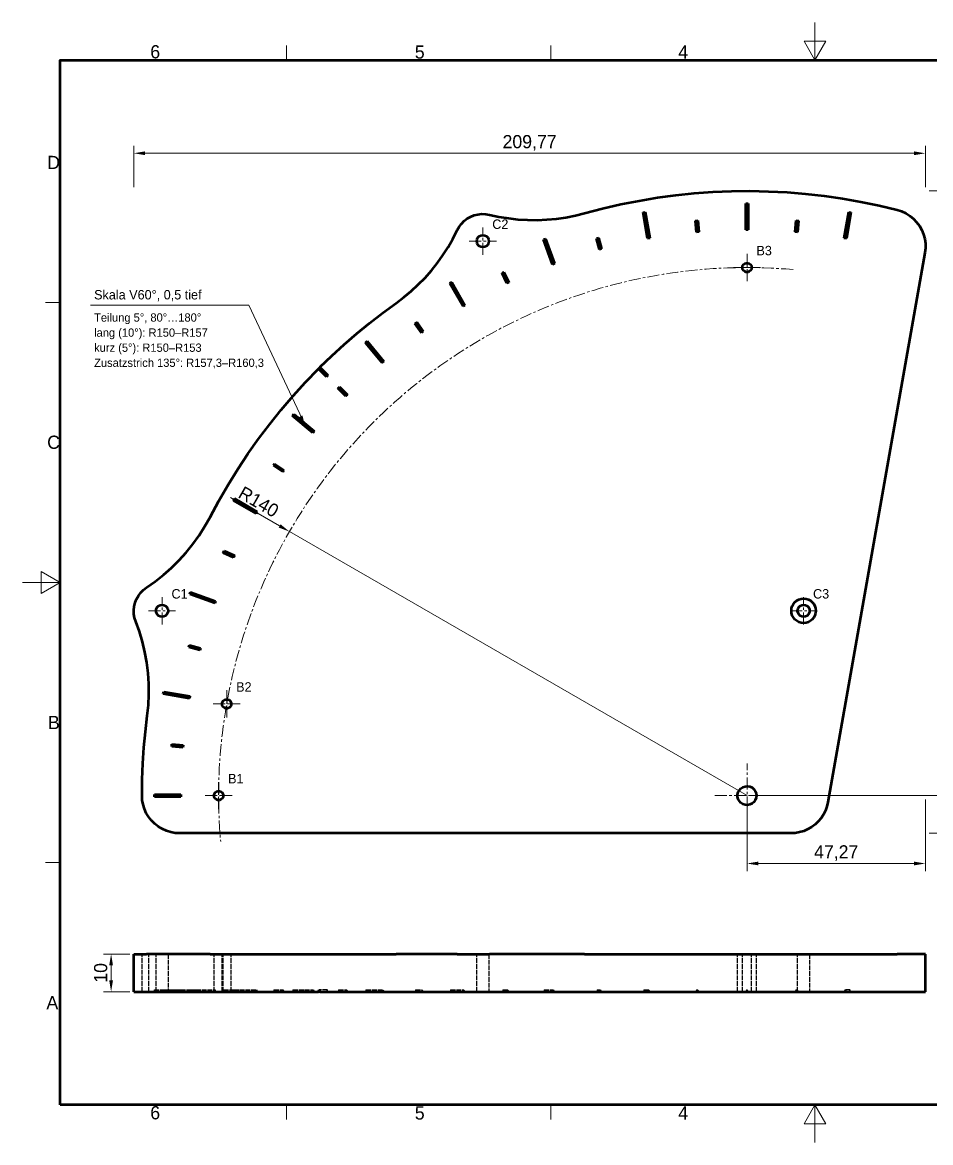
# Model space of a CAD drawing. Header units: metres. Extents: x 0 to 420, y 0 to 297.
# Drawn here: x 0 to 240.6, y 0 to 297 of the extents above; entities that cross this region are included whole.
import ezdxf
from ezdxf.enums import TextEntityAlignment as Align

# ---------------------------------------------------------------- set-up
doc = ezdxf.new("R2010")
doc.units = ezdxf.units.M
doc.linetypes.add('CENTER', pattern=[5.08, 3.175, -0.635, 0.635, -0.635])
doc.linetypes.add('DASHED', pattern=[1.524, 1.27, -0.254])
for name, color, linetype, lineweight in [('DUENN', 7, 'CONTINUOUS', 18), ('MASS', 7, 'CONTINUOUS', 18), ('MITTE', 7, 'CENTER', 18), ('RAHMEN', 7, 'CONTINUOUS', 50), ('SICHT', 7, 'CONTINUOUS', 50), ('TEXT', 7, 'CONTINUOUS', 25), ('VERDECKT', 7, 'DASHED', 25)]:
    doc.layers.add(name, color=color, linetype=linetype, lineweight=lineweight)
doc.dimstyles.new('ISO_HZ', dxfattribs={"dimtxt": 3.5, "dimasz": 3, "dimexe": 2, "dimexo": 1, "dimgap": 1, "dimtad": 1, "dimtxsty": 'Standard', "dimcen": 2.5, "dimclrd": 7, "dimclre": 7, "dimclrt": 7, "dimazin": 3, "dimtfac": 1, "dimtmove": 0, "dimatfit": 3, "dimlwd": 18, "dimlwe": 18})

msp = doc.modelspace()

# ---------------------------------------------------------------- linework, layer by layer
at = {"layer": 'DUENN'}
for points in [[(210, 297), (210, 287), (207.113, 292), (212.887, 292), (210, 287)], [(70, 287), (70, 290.9)], [(140, 287), (140, 290.9)], [(10, 222.75), (6.1, 222.75)], [(0, 148.5), (10, 148.5), (5, 151.387), (5, 145.613), (10, 148.5)], [(10, 74.25), (6.1, 74.25)], [(70, 10), (70, 6.1)], [(140, 10), (140, 6.1)], [(210, 0), (210, 10), (207.113, 5), (212.887, 5), (210, 10)]]:
    msp.add_lwpolyline(points, dxfattribs=at)
at = {"layer": 'MASS'}
msp.add_lwpolyline([(74.795, 190.347), (60, 222), (18, 222)], dxfattribs=at)
msp.add_solid([(74.795, 190.347), (74.208, 192.776), (73.308, 192.356)], dxfattribs=at)
at = {"layer": 'MITTE'}
for p, q in [((122, 235.4), (122, 242.6)), ((118.4, 239), (125.6, 239)), ((192, 228.4), (192, 235.6)), ((188.4, 232), (195.6, 232)), ((37, 137.4), (37, 144.6)), ((207, 137.4), (207, 144.6)), ((33.4, 141), (40.6, 141)), ((203.4, 141), (210.6, 141)), ((54.13, 112.71), (54.13, 119.91)), ((50.53, 116.31), (57.73, 116.31)), ((192, 83.5), (192, 100.5)), ((52, 88.4), (52, 95.6)), ((48.4, 92), (55.6, 92)), ((183.5, 92), (200.5, 92))]:
    msp.add_line(p, q, dxfattribs=at)
msp.add_arc((192, 92), 140, 85, 185, dxfattribs=at)
at = {"layer": 'RAHMEN'}
msp.add_lwpolyline([(10, 10), (10, 287), (410, 287), (410, 10), (10, 10)], dxfattribs=at)
at = {"layer": 'SICHT'}
for points in [[(148.982, 246.428), (153.747, 247.676), (158.547, 248.778), (163.38, 249.732), (168.239, 250.537), (173.12, 251.192), (178.02, 251.697), (182.933, 252.051), (187.854, 252.254), (192.779, 252.305), (197.703, 252.206), (202.622, 251.955), (207.531, 251.553), (212.426, 251.001), (217.301, 250.298), (222.152, 249.446), (226.975, 248.446), (231.764, 247.297)], [(164.458, 246.561), (165.027, 246.661)], [(165.674, 239.667), (164.458, 246.561)], [(164.743, 246.611), (165.958, 239.717)], [(165.027, 246.661), (166.242, 239.768)], [(191.717, 241.995), (191.717, 248.995)], [(191.717, 248.995), (192.294, 248.995)], [(192.006, 248.995), (192.006, 241.995)], [(192.294, 248.995), (192.294, 241.995)], [(217.768, 239.766), (218.984, 246.659)], [(219.268, 246.609), (218.053, 239.716)], [(219.553, 246.559), (218.337, 239.665)], [(218.984, 246.659), (219.553, 246.559)], [(231.764, 247.297), (232.949, 246.914), (234.076, 246.387), (235.129, 245.723), (236.092, 244.934), (236.949, 244.032), (237.688, 243.03), (238.296, 241.944), (238.765, 240.791), (239.086, 239.588), (239.256, 238.355), (239.271, 237.11), (239.132, 235.873)], [(115.222, 241.927), (115.722, 242.821), (116.34, 243.638), (117.063, 244.363), (117.878, 244.983), (118.771, 245.486), (119.723, 245.863), (120.718, 246.107), (121.736, 246.212), (122.76, 246.178), (123.769, 246.005)], [(123.769, 246.005), (126.261, 245.467), (128.776, 245.057), (131.31, 244.775), (133.854, 244.623), (136.403, 244.601), (138.949, 244.709), (141.487, 244.946), (144.01, 245.312), (146.51, 245.807), (148.982, 246.428)], [(178.383, 244.389), (178.958, 244.439)], [(178.644, 241.4), (178.383, 244.389)], [(178.67, 244.414), (178.932, 241.425)], [(178.958, 244.439), (179.219, 241.451)], [(204.791, 241.45), (205.052, 244.438)], [(205.052, 244.438), (205.628, 244.388)], [(205.34, 244.413), (205.079, 241.425)], [(205.628, 244.388), (205.366, 241.399)], [(99.03, 222.596), (101.068, 224.127), (103.026, 225.759), (104.898, 227.489), (106.679, 229.312), (108.365, 231.224), (109.951, 233.219), (111.434, 235.293), (112.809, 237.439), (114.072, 239.652), (115.222, 241.927)], [(120.4, 239), (120.478, 239.494), (120.706, 239.94), (121.06, 240.294), (121.506, 240.522), (122, 240.6), (122.494, 240.522), (122.94, 240.294), (123.294, 239.94), (123.522, 239.494), (123.6, 239), (123.522, 238.506), (123.294, 238.06), (122.94, 237.706), (122.494, 237.478), (122, 237.4), (121.506, 237.478), (121.06, 237.706), (120.706, 238.06), (120.478, 238.506), (120.4, 239)], [(179.219, 241.451), (178.644, 241.4)], [(192.294, 241.995), (191.717, 241.995)], [(205.366, 241.399), (204.791, 241.45)], [(138.037, 239.43), (138.579, 239.628)], [(140.431, 232.852), (138.037, 239.43)], [(138.308, 239.529), (140.702, 232.951)], [(138.579, 239.628), (140.973, 233.05)], [(152.127, 239.709), (152.684, 239.858)], [(152.903, 236.811), (152.127, 239.709)], [(152.406, 239.784), (153.182, 236.886)], [(152.684, 239.858), (153.461, 236.961)], [(166.242, 239.768), (165.674, 239.667)], [(218.337, 239.665), (217.768, 239.766)], [(153.461, 236.961), (152.903, 236.811)], [(239.132, 235.873), (213.457, 90.264)], [(140.973, 233.05), (140.431, 232.852)], [(193.23, 231.995), (193.156, 231.575), (192.942, 231.205), (192.615, 230.93), (192.214, 230.784), (191.787, 230.784), (191.386, 230.93), (191.058, 231.205), (190.845, 231.575), (190.771, 231.995), (190.845, 232.416), (191.058, 232.785), (191.386, 233.06), (191.787, 233.206), (192.214, 233.206), (192.615, 233.06), (192.942, 232.785), (193.156, 232.416), (193.23, 231.995)], [(127.082, 230.541), (127.605, 230.785)], [(128.35, 227.822), (127.082, 230.541)], [(127.344, 230.663), (128.612, 227.944)], [(127.605, 230.785), (128.873, 228.066)], [(113.255, 227.82), (113.755, 228.108)], [(116.755, 221.757), (113.255, 227.82)], [(113.505, 227.964), (117.005, 221.902)], [(113.755, 228.108), (117.255, 222.046)], [(128.873, 228.066), (128.35, 227.822)], [(78.85, 205.561), (82.014, 208.627), (85.261, 211.606), (88.589, 214.494), (91.995, 217.29), (95.476, 219.991), (99.03, 222.596)], [(117.255, 222.046), (116.755, 221.757)], [(104.01, 217.163), (104.483, 217.494)], [(105.731, 214.706), (104.01, 217.163)], [(104.247, 217.329), (105.967, 214.871)], [(104.483, 217.494), (106.204, 215.037)], [(106.204, 215.037), (105.731, 214.706)], [(90.865, 212.082), (91.308, 212.453)], [(95.365, 206.72), (90.865, 212.082)], [(91.086, 212.268), (95.586, 206.905)], [(91.308, 212.453), (95.807, 207.091)], [(49.721, 165.863), (52.038, 170.164), (54.485, 174.393), (57.059, 178.545), (59.759, 182.617), (62.582, 186.604), (65.525, 190.504), (68.585, 194.312), (71.76, 198.025), (75.047, 201.639), (78.442, 205.152)], [(78.442, 205.152), (78.457, 205.167), (78.471, 205.181), (78.486, 205.196), (78.5, 205.211), (78.515, 205.225), (78.53, 205.24), (78.544, 205.254), (78.559, 205.269), (78.573, 205.284), (78.588, 205.298), (78.602, 205.313), (78.617, 205.327), (78.632, 205.342), (78.646, 205.357)], [(80.563, 203.031), (78.442, 205.152)], [(78.646, 205.357), (78.661, 205.371), (78.675, 205.386), (78.69, 205.4), (78.704, 205.415), (78.719, 205.429), (78.734, 205.444), (78.748, 205.459), (78.763, 205.473), (78.777, 205.488), (78.792, 205.502), (78.807, 205.517), (78.821, 205.531), (78.836, 205.546), (78.85, 205.561)], [(80.767, 203.235), (78.646, 205.357)], [(78.85, 205.561), (80.972, 203.439)], [(95.807, 207.091), (95.365, 206.72)], [(80.972, 203.439), (80.563, 203.031)], [(83.612, 199.982), (84.02, 200.391)], [(85.733, 197.861), (83.612, 199.982)], [(83.816, 200.186), (85.937, 198.065)], [(84.02, 200.391), (86.141, 198.269)], [(86.141, 198.269), (85.733, 197.861)], [(71.549, 192.696), (71.92, 193.138)], [(71.92, 193.138), (77.282, 188.639)], [(76.911, 188.196), (71.549, 192.696)], [(71.734, 192.917), (77.097, 188.417)], [(77.282, 188.639), (76.911, 188.196)], [(66.507, 179.52), (66.838, 179.993)], [(68.964, 177.799), (66.507, 179.52)], [(66.672, 179.757), (69.13, 178.036)], [(66.838, 179.993), (69.295, 178.272)], [(69.295, 178.272), (68.964, 177.799)], [(55.892, 170.25), (56.181, 170.75)], [(61.955, 166.75), (55.892, 170.25)], [(56.037, 170.5), (62.099, 167)], [(56.181, 170.75), (62.243, 167.25)], [(62.243, 167.25), (61.955, 166.75)], [(32.871, 147.161), (35.186, 148.784), (37.406, 150.534), (39.523, 152.408), (41.531, 154.398), (43.423, 156.498), (45.194, 158.702), (46.837, 161.002), (48.348, 163.392), (49.721, 165.863)], [(53.215, 156.399), (53.459, 156.922)], [(55.934, 155.131), (53.215, 156.399)], [(53.337, 156.66), (56.056, 155.393)], [(53.459, 156.922), (56.178, 155.654)], [(56.178, 155.654), (55.934, 155.131)], [(30.025, 138.142), (29.715, 139.116), (29.54, 140.124), (29.504, 141.146), (29.607, 142.163), (29.848, 143.157), (30.221, 144.109), (30.72, 145.001), (31.336, 145.817), (32.058, 146.541), (32.871, 147.161)], [(44.371, 145.426), (44.569, 145.969)], [(44.47, 145.697), (51.048, 143.303)], [(44.569, 145.969), (51.147, 143.574)], [(35.4, 141), (35.478, 141.494), (35.706, 141.94), (36.06, 142.294), (36.506, 142.522), (37, 142.6), (37.494, 142.522), (37.94, 142.294), (38.294, 141.94), (38.522, 141.494), (38.6, 141), (38.522, 140.506), (38.294, 140.06), (37.94, 139.706), (37.494, 139.478), (37, 139.4), (36.506, 139.478), (36.06, 139.706), (35.706, 140.06), (35.478, 140.506), (35.4, 141)], [(50.949, 143.032), (44.371, 145.426)], [(51.147, 143.574), (50.949, 143.032)], [(205.4, 141), (205.478, 141.494), (205.706, 141.94), (206.06, 142.294), (206.506, 142.522), (207, 142.6), (207.494, 142.522), (207.94, 142.294), (208.294, 141.94), (208.522, 141.494), (208.6, 141), (208.522, 140.506), (208.294, 140.06), (207.94, 139.706), (207.494, 139.478), (207, 139.4), (206.506, 139.478), (206.06, 139.706), (205.706, 140.06), (205.478, 140.506), (205.4, 141)], [(33.091, 113.157), (33.385, 115.968), (33.519, 118.792), (33.494, 121.619), (33.309, 124.44), (32.964, 127.246), (32.462, 130.028), (31.803, 132.777), (30.99, 135.485), (30.025, 138.142)], [(44.139, 131.32), (44.289, 131.878)], [(47.037, 130.544), (44.139, 131.32)], [(44.214, 131.599), (47.112, 130.823)], [(44.289, 131.878), (47.187, 131.102)], [(47.187, 131.102), (47.037, 130.544)], [(37.336, 118.979), (37.436, 119.547)], [(44.23, 117.763), (37.336, 118.979)], [(37.386, 119.263), (44.28, 118.048)], [(37.436, 119.547), (44.33, 118.332)], [(44.33, 118.332), (44.23, 117.763)], [(55.357, 116.306), (55.283, 115.885), (55.069, 115.516), (54.742, 115.241), (54.341, 115.095), (53.914, 115.095), (53.512, 115.241), (53.185, 115.516), (52.972, 115.885), (52.898, 116.306), (52.972, 116.726), (53.185, 117.096), (53.512, 117.371), (53.914, 117.517), (54.341, 117.517), (54.742, 117.371), (55.069, 117.096), (55.283, 116.726), (55.357, 116.306)], [(31.688, 92), (31.744, 96.243), (31.913, 100.484), (32.194, 104.718), (32.586, 108.943), (33.091, 113.157)], [(39.557, 105.047), (39.607, 105.622)], [(42.546, 104.786), (39.557, 105.047)], [(39.582, 105.335), (42.571, 105.073)], [(39.607, 105.622), (42.596, 105.361)], [(42.596, 105.361), (42.546, 104.786)], [(35, 92.289), (42, 92.289)], [(35, 91.712), (35, 92.289)], [(42, 92.289), (42, 91.712)], [(53.23, 91.995), (53.156, 91.575), (52.942, 91.205), (52.615, 90.93), (52.214, 90.784), (51.787, 90.784), (51.386, 90.93), (51.058, 91.205), (50.845, 91.575), (50.771, 91.995), (50.845, 92.416), (51.058, 92.785), (51.386, 93.06), (51.787, 93.206), (52.214, 93.206), (52.615, 93.06), (52.942, 92.785), (53.156, 92.416), (53.23, 91.995)], [(194.5, 92), (194.421, 91.378), (194.191, 90.796), (193.822, 90.289), (193.34, 89.889), (192.773, 89.622), (192.157, 89.505), (191.532, 89.544), (190.936, 89.738), (190.406, 90.074), (189.977, 90.531), (189.676, 91.08), (189.52, 91.687), (189.52, 92.313), (189.676, 92.92), (189.977, 93.469), (190.406, 93.926), (190.936, 94.262), (191.532, 94.456), (192.157, 94.495), (192.773, 94.378), (193.34, 94.111), (193.822, 93.711), (194.191, 93.204), (194.421, 92.622), (194.5, 92)], [(41.688, 82), (40.483, 82.073), (39.295, 82.291), (38.142, 82.65), (37.041, 83.145), (36.007, 83.77), (35.057, 84.515), (34.203, 85.369), (33.458, 86.32), (32.833, 87.353), (32.338, 88.454), (31.979, 89.607), (31.761, 90.795), (31.688, 92)], [(35, 92), (42, 92)], [(42, 91.712), (35, 91.712)], [(213.457, 90.264), (213.189, 89.132), (212.791, 88.039), (212.269, 87), (211.63, 86.028), (210.883, 85.138), (210.037, 84.34), (209.104, 83.645), (208.097, 83.064), (207.029, 82.603), (205.915, 82.27), (204.77, 82.068), (203.609, 82)], [(203.609, 82), (41.688, 82)], [(29.5, 50), (29.519, 50), (29.575, 50), (29.667, 50), (29.797, 50), (29.962, 50), (30.162, 50), (30.396, 50), (30.663, 50), (30.962, 50), (31.291, 50), (31.648, 50), (32.032, 50), (32.44, 50), (32.871, 50)], [(29.5, 40), (29.5, 50)], [(49.721, 50), (48.854, 50), (47.93, 50), (46.949, 50), (45.914, 50), (44.825, 50), (43.684, 50), (42.492, 50), (41.251, 50), (39.963, 50), (38.629, 50), (37.251, 50), (35.83, 50), (34.37, 50), (32.871, 50)], [(49.721, 50), (52.299, 50), (55.036, 50), (57.93, 50), (60.978, 50), (64.175, 50), (67.518, 50), (71.003, 50), (74.627, 50), (78.385, 50), (82.273, 50), (86.286, 50), (90.419, 50), (94.669, 50), (99.03, 50)], [(115.222, 50), (114.413, 50), (113.545, 50), (112.619, 50), (111.637, 50), (110.599, 50), (109.508, 50), (108.365, 50), (107.17, 50), (105.927, 50), (104.636, 50), (103.299, 50), (101.918, 50), (100.494, 50), (99.03, 50)], [(115.222, 50), (115.567, 50), (115.973, 50), (116.437, 50), (116.954, 50), (117.519, 50), (118.126, 50), (118.771, 50), (119.446, 50), (120.145, 50), (120.862, 50), (121.59, 50), (122.322, 50), (123.051, 50), (123.769, 50)], [(148.982, 50), (147.22, 50), (145.442, 50), (143.651, 50), (141.849, 50), (140.039, 50), (138.222, 50), (136.403, 50), (134.582, 50), (132.763, 50), (130.947, 50), (129.137, 50), (127.336, 50), (125.546, 50), (123.769, 50)], [(148.982, 50), (154.773, 50), (160.615, 50), (166.501, 50), (172.422, 50), (178.37, 50), (184.338, 50), (190.316, 50), (196.297, 50), (202.271, 50), (208.232, 50), (214.169, 50), (220.076, 50), (225.944, 50), (231.764, 50)], [(239.284, 50), (239.24, 50), (239.107, 50), (238.886, 50), (238.581, 50), (238.193, 50), (237.726, 50), (237.183, 50), (236.571, 50), (235.894, 50), (235.158, 50), (234.37, 50), (233.537, 50), (232.665, 50), (231.764, 50)], [(239.284, 40), (239.284, 50)], [(29.5, 40), (29.519, 40), (29.575, 40), (29.667, 40), (29.797, 40), (29.962, 40), (30.162, 40), (30.396, 40), (30.663, 40), (30.962, 40), (31.291, 40), (31.648, 40), (32.032, 40), (32.44, 40), (32.871, 40)], [(32.871, 40), (34.37, 40), (35.83, 40), (37.251, 40), (38.629, 40), (39.963, 40), (41.251, 40), (42.492, 40), (43.684, 40), (44.825, 40), (45.914, 40), (46.949, 40), (47.93, 40), (48.854, 40), (49.721, 40)], [(49.721, 40), (51.362, 40), (53.071, 40), (54.845, 40), (56.684, 40), (58.587, 40), (60.553, 40), (62.582, 40), (64.672, 40), (66.822, 40), (69.032, 40), (71.3, 40), (73.625, 40), (76.006, 40), (78.442, 40)], [(78.442, 40), (78.457, 40.036), (78.471, 40.071), (78.486, 40.107), (78.5, 40.143), (78.515, 40.179), (78.53, 40.214), (78.544, 40.25), (78.559, 40.286), (78.573, 40.321), (78.588, 40.357), (78.602, 40.393), (78.617, 40.429), (78.632, 40.464), (78.646, 40.5)], [(78.85, 40), (78.442, 40)], [(78.646, 40.5), (78.661, 40.464), (78.675, 40.429), (78.69, 40.393), (78.704, 40.357), (78.719, 40.321), (78.734, 40.286), (78.748, 40.25), (78.763, 40.214), (78.777, 40.179), (78.792, 40.143), (78.807, 40.107), (78.821, 40.071), (78.836, 40.036), (78.85, 40)], [(78.85, 40), (80.196, 40), (81.557, 40), (82.934, 40), (84.325, 40), (85.732, 40), (87.153, 40), (88.589, 40), (90.039, 40), (91.504, 40), (92.982, 40), (94.474, 40), (95.979, 40), (97.498, 40), (99.03, 40)], [(99.03, 40), (100.494, 40), (101.918, 40), (103.299, 40), (104.636, 40), (105.927, 40), (107.17, 40), (108.365, 40), (109.508, 40), (110.599, 40), (111.637, 40), (112.619, 40), (113.545, 40), (114.413, 40), (115.222, 40)], [(115.222, 40), (115.567, 40), (115.973, 40), (116.437, 40), (116.954, 40), (117.519, 40), (118.126, 40), (118.771, 40), (119.446, 40), (120.145, 40), (120.862, 40), (121.59, 40), (122.322, 40), (123.051, 40), (123.769, 40)], [(123.769, 40), (125.546, 40), (127.336, 40), (129.137, 40), (130.947, 40), (132.763, 40), (134.582, 40), (136.403, 40), (138.222, 40), (140.039, 40), (141.849, 40), (143.651, 40), (145.442, 40), (147.22, 40), (148.982, 40)], [(148.982, 40), (154.773, 40), (160.615, 40), (166.501, 40), (172.422, 40), (178.37, 40), (184.338, 40), (190.316, 40), (196.297, 40), (202.271, 40), (208.232, 40), (214.169, 40), (220.076, 40), (225.944, 40), (231.764, 40)], [(231.764, 40), (232.665, 40), (233.537, 40), (234.37, 40), (235.158, 40), (235.894, 40), (236.571, 40), (237.183, 40), (237.726, 40), (238.193, 40), (238.581, 40), (238.886, 40), (239.107, 40), (239.24, 40), (239.284, 40)]]:
    msp.add_lwpolyline(points, dxfattribs=at)
msp.add_circle((207, 141), 3.25, dxfattribs=at)
at = {"layer": 'VERDECKT'}
for points in [[(148.982, 246.428), (153.747, 247.676), (158.547, 248.778), (163.38, 249.732), (168.239, 250.537), (173.12, 251.192), (178.02, 251.697), (182.933, 252.051), (187.854, 252.254), (192.779, 252.305), (197.703, 252.206), (202.622, 251.955), (207.531, 251.553), (212.426, 251.001), (217.301, 250.298), (222.152, 249.446), (226.975, 248.446), (231.764, 247.297)], [(164.743, 246.611), (164.458, 246.561)], [(165.027, 246.661), (164.743, 246.611)], [(192.006, 248.995), (191.717, 248.995)], [(192.294, 248.995), (192.006, 248.995)], [(219.268, 246.609), (218.984, 246.659)], [(219.553, 246.559), (219.268, 246.609)], [(239.132, 235.873), (239.271, 237.11), (239.256, 238.355), (239.086, 239.588), (238.765, 240.791), (238.296, 241.944), (237.688, 243.03), (236.949, 244.032), (236.092, 244.934), (235.129, 245.723), (234.076, 246.387), (232.949, 246.914), (231.764, 247.297)], [(115.222, 241.927), (115.722, 242.821), (116.34, 243.638), (117.063, 244.363), (117.878, 244.983), (118.771, 245.486), (119.723, 245.863), (120.718, 246.107), (121.736, 246.212), (122.76, 246.178), (123.769, 246.005)], [(148.982, 246.428), (146.51, 245.807), (144.01, 245.312), (141.487, 244.946), (138.949, 244.709), (136.403, 244.601), (133.854, 244.623), (131.31, 244.775), (128.776, 245.057), (126.261, 245.467), (123.769, 246.005)], [(178.67, 244.414), (178.383, 244.389)], [(178.958, 244.439), (178.67, 244.414)], [(205.34, 244.413), (205.052, 244.438)], [(205.628, 244.388), (205.34, 244.413)], [(115.222, 241.927), (114.072, 239.652), (112.809, 237.439), (111.434, 235.293), (109.951, 233.219), (108.365, 231.224), (106.679, 229.312), (104.898, 227.489), (103.026, 225.759), (101.068, 224.127), (99.03, 222.596)], [(120.4, 239), (120.478, 238.506), (120.706, 238.06), (121.06, 237.706), (121.506, 237.478), (122, 237.4), (122.494, 237.478), (122.94, 237.706), (123.294, 238.06), (123.522, 238.506), (123.6, 239), (123.522, 239.494), (123.294, 239.94), (122.94, 240.294), (122.494, 240.522), (122, 240.6), (121.506, 240.522), (121.06, 240.294), (120.706, 239.94), (120.478, 239.494), (120.4, 239)], [(178.644, 241.4), (178.932, 241.425)], [(178.932, 241.425), (179.219, 241.451)], [(191.717, 241.995), (192.006, 241.995)], [(192.006, 241.995), (192.294, 241.995)], [(204.791, 241.45), (205.079, 241.425)], [(205.079, 241.425), (205.366, 241.399)], [(138.308, 239.529), (138.037, 239.43)], [(138.579, 239.628), (138.308, 239.529)], [(152.406, 239.784), (152.127, 239.709)], [(152.684, 239.858), (152.406, 239.784)], [(165.674, 239.667), (165.958, 239.717)], [(165.958, 239.717), (166.242, 239.768)], [(217.768, 239.766), (218.053, 239.716)], [(218.053, 239.716), (218.337, 239.665)], [(152.903, 236.811), (153.182, 236.886)], [(153.182, 236.886), (153.461, 236.961)], [(239.132, 235.873), (213.457, 90.264)], [(140.431, 232.852), (140.702, 232.951)], [(140.702, 232.951), (140.973, 233.05)], [(193.23, 231.995), (193.156, 232.416), (192.942, 232.785), (192.615, 233.06), (192.214, 233.206), (191.787, 233.206), (191.386, 233.06), (191.058, 232.785), (190.845, 232.416), (190.771, 231.995), (190.845, 231.575), (191.058, 231.205), (191.386, 230.93), (191.787, 230.784), (192.214, 230.784), (192.615, 230.93), (192.942, 231.205), (193.156, 231.575), (193.23, 231.995)], [(127.344, 230.663), (127.082, 230.541)], [(127.605, 230.785), (127.344, 230.663)], [(113.505, 227.964), (113.255, 227.82)], [(113.755, 228.108), (113.505, 227.964)], [(128.35, 227.822), (128.612, 227.944)], [(128.612, 227.944), (128.873, 228.066)], [(49.721, 165.863), (52.122, 170.315), (54.662, 174.689), (57.339, 178.98), (60.15, 183.185), (63.093, 187.299), (66.164, 191.318), (69.359, 195.239), (72.678, 199.056), (76.114, 202.767), (79.667, 206.368), (83.331, 209.855), (87.103, 213.224), (90.979, 216.473), (94.957, 219.598), (99.03, 222.596)], [(116.755, 221.757), (117.005, 221.902)], [(117.005, 221.902), (117.255, 222.046)], [(104.247, 217.329), (104.01, 217.163)], [(104.483, 217.494), (104.247, 217.329)], [(105.731, 214.706), (105.967, 214.871)], [(105.967, 214.871), (106.204, 215.037)], [(91.086, 212.268), (90.865, 212.082)], [(91.308, 212.453), (91.086, 212.268)], [(95.365, 206.72), (95.586, 206.905)], [(95.586, 206.905), (95.807, 207.091)], [(80.767, 203.235), (80.563, 203.031)], [(80.972, 203.439), (80.767, 203.235)], [(83.816, 200.186), (83.612, 199.982)], [(84.02, 200.391), (83.816, 200.186)], [(85.733, 197.861), (85.937, 198.065)], [(85.937, 198.065), (86.141, 198.269)], [(71.92, 193.138), (71.734, 192.917)], [(71.734, 192.917), (71.549, 192.696)], [(76.911, 188.196), (77.097, 188.417)], [(77.097, 188.417), (77.282, 188.639)], [(66.672, 179.757), (66.507, 179.52)], [(66.838, 179.993), (66.672, 179.757)], [(69.13, 178.036), (69.295, 178.272)], [(68.964, 177.799), (69.13, 178.036)], [(56.037, 170.5), (55.892, 170.25)], [(56.181, 170.75), (56.037, 170.5)], [(61.955, 166.75), (62.099, 167)], [(62.099, 167), (62.243, 167.25)], [(49.721, 165.863), (48.348, 163.392), (46.837, 161.002), (45.194, 158.702), (43.423, 156.498), (41.531, 154.398), (39.523, 152.408), (37.406, 150.534), (35.186, 148.784), (32.871, 147.161)], [(53.337, 156.66), (53.215, 156.399)], [(53.459, 156.922), (53.337, 156.66)], [(55.934, 155.131), (56.056, 155.393)], [(56.056, 155.393), (56.178, 155.654)], [(30.025, 138.142), (29.715, 139.116), (29.54, 140.124), (29.504, 141.146), (29.607, 142.163), (29.848, 143.157), (30.221, 144.109), (30.72, 145.001), (31.336, 145.817), (32.058, 146.541), (32.871, 147.161)], [(44.47, 145.697), (44.371, 145.426)], [(44.569, 145.969), (44.47, 145.697)], [(35.4, 141), (35.478, 140.506), (35.706, 140.06), (36.06, 139.706), (36.506, 139.478), (37, 139.4), (37.494, 139.478), (37.94, 139.706), (38.294, 140.06), (38.522, 140.506), (38.6, 141), (38.522, 141.494), (38.294, 141.94), (37.94, 142.294), (37.494, 142.522), (37, 142.6), (36.506, 142.522), (36.06, 142.294), (35.706, 141.94), (35.478, 141.494), (35.4, 141)], [(50.949, 143.032), (51.048, 143.303)], [(51.048, 143.303), (51.147, 143.574)], [(205.4, 141), (205.478, 140.506), (205.706, 140.06), (206.06, 139.706), (206.506, 139.478), (207, 139.4), (207.494, 139.478), (207.94, 139.706), (208.294, 140.06), (208.522, 140.506), (208.6, 141), (208.522, 141.494), (208.294, 141.94), (207.94, 142.294), (207.494, 142.522), (207, 142.6), (206.506, 142.522), (206.06, 142.294), (205.706, 141.94), (205.478, 141.494), (205.4, 141)], [(30.025, 138.142), (30.99, 135.485), (31.803, 132.777), (32.462, 130.028), (32.964, 127.246), (33.309, 124.44), (33.494, 121.619), (33.519, 118.792), (33.385, 115.968), (33.091, 113.157)], [(44.214, 131.599), (44.139, 131.32)], [(44.289, 131.878), (44.214, 131.599)], [(47.037, 130.544), (47.112, 130.823)], [(47.112, 130.823), (47.187, 131.102)], [(37.386, 119.263), (37.336, 118.979)], [(37.436, 119.547), (37.386, 119.263)], [(44.23, 117.763), (44.28, 118.048)], [(44.28, 118.048), (44.33, 118.332)], [(55.357, 116.306), (55.283, 116.726), (55.069, 117.096), (54.742, 117.371), (54.341, 117.517), (53.914, 117.517), (53.512, 117.371), (53.185, 117.096), (52.972, 116.726), (52.898, 116.306), (52.972, 115.885), (53.185, 115.516), (53.512, 115.241), (53.914, 115.095), (54.341, 115.095), (54.742, 115.241), (55.069, 115.516), (55.283, 115.885), (55.357, 116.306)], [(31.688, 92), (31.744, 96.243), (31.913, 100.484), (32.194, 104.718), (32.586, 108.943), (33.091, 113.157)], [(39.582, 105.335), (39.557, 105.047)], [(39.607, 105.622), (39.582, 105.335)], [(42.546, 104.786), (42.571, 105.073)], [(42.571, 105.073), (42.596, 105.361)], [(35, 92.289), (35, 92)], [(42, 92), (42, 92.289)], [(53.23, 91.995), (53.156, 92.416), (52.942, 92.785), (52.615, 93.06), (52.214, 93.206), (51.787, 93.206), (51.386, 93.06), (51.058, 92.785), (50.845, 92.416), (50.771, 91.995), (50.845, 91.575), (51.058, 91.205), (51.386, 90.93), (51.787, 90.784), (52.214, 90.784), (52.615, 90.93), (52.942, 91.205), (53.156, 91.575), (53.23, 91.995)], [(194.5, 92), (194.421, 92.622), (194.191, 93.204), (193.822, 93.711), (193.34, 94.111), (192.773, 94.378), (192.157, 94.495), (191.532, 94.456), (190.936, 94.262), (190.406, 93.926), (189.977, 93.469), (189.676, 92.92), (189.52, 92.313), (189.52, 91.687), (189.676, 91.08), (189.977, 90.531), (190.406, 90.074), (190.936, 89.738), (191.532, 89.544), (192.157, 89.505), (192.773, 89.622), (193.34, 89.889), (193.822, 90.289), (194.191, 90.796), (194.421, 91.378), (194.5, 92)], [(31.688, 92), (31.761, 90.795), (31.979, 89.607), (32.338, 88.454), (32.833, 87.353), (33.458, 86.32), (34.203, 85.369), (35.057, 84.515), (36.007, 83.77), (37.041, 83.145), (38.142, 82.65), (39.295, 82.291), (40.483, 82.073), (41.688, 82)], [(35, 92), (35, 91.712)], [(42, 91.712), (42, 92)], [(203.609, 82), (204.77, 82.068), (205.915, 82.27), (207.029, 82.603), (208.097, 83.064), (209.104, 83.645), (210.037, 84.34), (210.883, 85.138), (211.63, 86.028), (212.269, 87), (212.791, 88.039), (213.189, 89.132), (213.457, 90.264)], [(203.609, 82), (41.688, 82)], [(30.025, 50), (29.954, 50), (29.887, 50), (29.826, 50), (29.77, 50), (29.719, 50), (29.673, 50), (29.633, 50), (29.597, 50), (29.568, 50), (29.543, 50), (29.524, 50), (29.511, 50), (29.503, 50), (29.5, 50)], [(30.025, 50), (30.503, 50), (30.947, 50), (31.356, 50), (31.731, 50), (32.071, 50), (32.375, 50), (32.645, 50), (32.879, 50), (33.077, 50), (33.239, 50), (33.366, 50), (33.456, 50), (33.51, 50), (33.528, 50)], [(31.688, 50), (31.751, 50), (31.939, 50), (32.249, 50), (32.678, 50), (33.221, 50), (33.87, 50), (34.617, 50), (35.453, 50), (36.368, 50), (37.349, 50), (38.385, 50), (39.463, 50), (40.568, 50), (41.688, 50)], [(31.688, 50), (31.695, 50), (31.717, 50), (31.753, 50), (31.803, 50), (31.867, 50), (31.946, 50), (32.039, 50), (32.147, 50), (32.269, 50), (32.404, 50), (32.555, 50), (32.719, 50), (32.898, 50), (33.091, 50)], [(31.688, 40), (31.688, 50)], [(33.528, 50), (33.526, 50), (33.52, 50), (33.508, 50), (33.493, 50), (33.473, 50), (33.448, 50), (33.419, 50), (33.385, 50), (33.347, 50), (33.305, 50), (33.258, 50), (33.207, 50), (33.151, 50), (33.091, 50)], [(33.528, 40), (33.528, 50)], [(35.4, 40), (35.4, 50)], [(35.4, 50), (35.44, 50), (35.558, 50), (35.749, 50), (36.002, 50), (36.306, 50), (36.644, 50), (37, 50), (37.356, 50), (37.694, 50), (37.998, 50), (38.251, 50), (38.442, 50), (38.56, 50), (38.6, 50)], [(38.6, 50), (38.56, 50), (38.442, 50), (38.251, 50), (37.998, 50), (37.694, 50), (37.356, 50), (37, 50), (36.644, 50), (36.306, 50), (36.002, 50), (35.749, 50), (35.558, 50), (35.44, 50), (35.4, 50)], [(38.6, 50), (38.6, 40)], [(203.609, 50), (41.688, 50)], [(53.23, 50), (53.199, 50), (53.108, 50), (52.962, 50), (52.767, 50), (52.534, 50), (52.274, 50), (52, 50), (51.727, 50), (51.467, 50), (51.234, 50), (51.039, 50), (50.893, 50), (50.802, 50), (50.771, 50)], [(50.771, 50), (50.802, 50), (50.893, 50), (51.039, 50), (51.234, 50), (51.467, 50), (51.727, 50), (52, 50), (52.274, 50), (52.534, 50), (52.767, 50), (52.962, 50), (53.108, 50), (53.199, 50), (53.23, 50)], [(50.771, 40), (50.771, 50)], [(55.357, 50), (55.326, 50), (55.235, 50), (55.088, 50), (54.894, 50), (54.661, 50), (54.401, 50), (54.127, 50), (53.854, 50), (53.594, 50), (53.361, 50), (53.166, 50), (53.019, 50), (52.929, 50), (52.898, 50)], [(52.898, 50), (52.929, 50), (53.019, 50), (53.166, 50), (53.361, 50), (53.594, 50), (53.854, 50), (54.127, 50), (54.401, 50), (54.661, 50), (54.894, 50), (55.088, 50), (55.235, 50), (55.326, 50), (55.357, 50)], [(52.898, 40), (52.898, 50)], [(53.23, 40), (53.23, 50)], [(55.357, 40), (55.357, 50)], [(120.4, 40), (120.4, 50)], [(120.4, 50), (120.44, 50), (120.558, 50), (120.749, 50), (121.002, 50), (121.306, 50), (121.644, 50), (122, 50), (122.356, 50), (122.694, 50), (122.998, 50), (123.251, 50), (123.442, 50), (123.56, 50), (123.6, 50)], [(123.6, 50), (123.56, 50), (123.442, 50), (123.251, 50), (122.998, 50), (122.694, 50), (122.356, 50), (122, 50), (121.644, 50), (121.306, 50), (121.002, 50), (120.749, 50), (120.558, 50), (120.44, 50), (120.4, 50)], [(123.6, 50), (123.6, 40)], [(194.5, 50), (194.437, 50), (194.252, 50), (193.955, 50), (193.559, 50), (193.085, 50), (192.556, 50), (192, 50), (191.444, 50), (190.915, 50), (190.441, 50), (190.045, 50), (189.748, 50), (189.563, 50), (189.5, 50)], [(189.5, 50), (189.563, 50), (189.748, 50), (190.045, 50), (190.441, 50), (190.915, 50), (191.444, 50), (192, 50), (192.556, 50), (193.085, 50), (193.559, 50), (193.955, 50), (194.252, 50), (194.437, 50), (194.5, 50)], [(189.5, 40), (189.5, 50)], [(193.23, 50), (193.199, 50), (193.108, 50), (192.962, 50), (192.767, 50), (192.534, 50), (192.274, 50), (192, 50), (191.727, 50), (191.467, 50), (191.234, 50), (191.039, 50), (190.893, 50), (190.802, 50), (190.771, 50)], [(190.771, 50), (190.802, 50), (190.893, 50), (191.039, 50), (191.234, 50), (191.467, 50), (191.727, 50), (192, 50), (192.274, 50), (192.534, 50), (192.767, 50), (192.962, 50), (193.108, 50), (193.199, 50), (193.23, 50)], [(190.771, 40), (190.771, 50)], [(193.23, 40), (193.23, 50)], [(194.5, 40), (194.5, 50)], [(203.609, 50), (204.605, 50), (205.59, 50), (206.557, 50), (207.493, 50), (208.392, 50), (209.242, 50), (210.037, 50), (210.768, 50), (211.427, 50), (212.009, 50), (212.508, 50), (212.918, 50), (213.235, 50), (213.457, 50)], [(205.4, 40), (205.4, 50)], [(205.4, 50), (205.44, 50), (205.558, 50), (205.749, 50), (206.002, 50), (206.306, 50), (206.644, 50), (207, 50), (207.356, 50), (207.694, 50), (207.998, 50), (208.251, 50), (208.442, 50), (208.56, 50), (208.6, 50)], [(208.6, 50), (208.56, 50), (208.442, 50), (208.251, 50), (207.998, 50), (207.694, 50), (207.356, 50), (207, 50), (206.644, 50), (206.306, 50), (206.002, 50), (205.749, 50), (205.558, 50), (205.44, 50), (205.4, 50)], [(208.6, 50), (208.6, 40)], [(239.132, 50), (213.457, 50)], [(239.132, 50), (239.153, 50), (239.172, 50), (239.19, 50), (239.206, 50), (239.221, 50), (239.234, 50), (239.246, 50), (239.256, 50), (239.265, 50), (239.272, 50), (239.277, 50), (239.281, 50), (239.283, 50), (239.284, 50)], [(30.025, 40), (29.954, 40), (29.887, 40), (29.826, 40), (29.77, 40), (29.719, 40), (29.673, 40), (29.633, 40), (29.597, 40), (29.568, 40), (29.543, 40), (29.524, 40), (29.511, 40), (29.503, 40), (29.5, 40)], [(33.528, 40), (33.51, 40), (33.456, 40), (33.366, 40), (33.239, 40), (33.077, 40), (32.879, 40), (32.645, 40), (32.375, 40), (32.071, 40), (31.731, 40), (31.356, 40), (30.947, 40), (30.503, 40), (30.025, 40)], [(41.688, 40), (40.568, 40), (39.463, 40), (38.385, 40), (37.349, 40), (36.368, 40), (35.453, 40), (34.617, 40), (33.87, 40), (33.221, 40), (32.678, 40), (32.249, 40), (31.939, 40), (31.751, 40), (31.688, 40)], [(31.688, 40), (31.695, 40), (31.717, 40), (31.753, 40), (31.803, 40), (31.867, 40), (31.946, 40), (32.039, 40), (32.147, 40), (32.269, 40), (32.404, 40), (32.555, 40), (32.719, 40), (32.898, 40), (33.091, 40)], [(33.091, 40), (33.151, 40), (33.207, 40), (33.258, 40), (33.305, 40), (33.347, 40), (33.385, 40), (33.419, 40), (33.448, 40), (33.473, 40), (33.493, 40), (33.508, 40), (33.52, 40), (33.526, 40), (33.528, 40)], [(35, 40), (35, 40.5)], [(35, 40.5), (42, 40.5)], [(35, 40.5), (35, 40)], [(35, 40), (42, 40)], [(42, 40), (35, 40)], [(35.4, 40), (35.44, 40), (35.558, 40), (35.749, 40), (36.002, 40), (36.306, 40), (36.644, 40), (37, 40), (37.356, 40), (37.694, 40), (37.998, 40), (38.251, 40), (38.442, 40), (38.56, 40), (38.6, 40)], [(38.6, 40), (38.56, 40), (38.442, 40), (38.251, 40), (37.998, 40), (37.694, 40), (37.356, 40), (37, 40), (36.644, 40), (36.306, 40), (36.002, 40), (35.749, 40), (35.558, 40), (35.44, 40), (35.4, 40)], [(37.386, 40.5), (37.336, 40)], [(44.23, 40), (37.336, 40)], [(37.336, 40), (37.436, 40)], [(37.436, 40), (37.386, 40.5)], [(37.386, 40.5), (44.28, 40.5)], [(37.436, 40), (44.33, 40)], [(39.582, 40.5), (39.557, 40)], [(42.546, 40), (39.557, 40)], [(39.557, 40), (39.607, 40)], [(39.607, 40), (39.582, 40.5)], [(39.582, 40.5), (42.571, 40.5)], [(39.607, 40), (42.596, 40)], [(203.609, 40), (41.688, 40)], [(42, 40.5), (42, 40)], [(42, 40), (42, 40.5)], [(42.546, 40), (42.571, 40.5)], [(42.596, 40), (42.546, 40)], [(42.571, 40.5), (42.596, 40)], [(44.214, 40.5), (44.139, 40)], [(47.037, 40), (44.139, 40)], [(44.139, 40), (44.289, 40)], [(44.289, 40), (44.214, 40.5)], [(44.214, 40.5), (47.112, 40.5)], [(44.23, 40), (44.28, 40.5)], [(44.33, 40), (44.23, 40)], [(44.28, 40.5), (44.33, 40)], [(44.289, 40), (47.187, 40)], [(44.47, 40.5), (44.371, 40)], [(50.949, 40), (44.371, 40)], [(44.371, 40), (44.569, 40)], [(44.569, 40), (44.47, 40.5)], [(44.47, 40.5), (51.048, 40.5)], [(44.569, 40), (51.147, 40)], [(47.037, 40), (47.112, 40.5)], [(47.187, 40), (47.037, 40)], [(47.112, 40.5), (47.187, 40)], [(53.23, 40), (53.199, 40), (53.108, 40), (52.962, 40), (52.767, 40), (52.534, 40), (52.274, 40), (52, 40), (51.727, 40), (51.467, 40), (51.234, 40), (51.039, 40), (50.893, 40), (50.802, 40), (50.771, 40)], [(50.771, 40), (50.802, 40), (50.893, 40), (51.039, 40), (51.234, 40), (51.467, 40), (51.727, 40), (52, 40), (52.274, 40), (52.534, 40), (52.767, 40), (52.962, 40), (53.108, 40), (53.199, 40), (53.23, 40)], [(50.949, 40), (51.048, 40.5)], [(51.147, 40), (50.949, 40)], [(51.048, 40.5), (51.147, 40)], [(55.357, 40), (55.326, 40), (55.235, 40), (55.088, 40), (54.894, 40), (54.661, 40), (54.401, 40), (54.127, 40), (53.854, 40), (53.594, 40), (53.361, 40), (53.166, 40), (53.019, 40), (52.929, 40), (52.898, 40)], [(52.898, 40), (52.929, 40), (53.019, 40), (53.166, 40), (53.361, 40), (53.594, 40), (53.854, 40), (54.127, 40), (54.401, 40), (54.661, 40), (54.894, 40), (55.088, 40), (55.235, 40), (55.326, 40), (55.357, 40)], [(53.337, 40.5), (53.215, 40)], [(55.934, 40), (53.215, 40)], [(53.215, 40), (53.459, 40)], [(53.459, 40), (53.337, 40.5)], [(53.337, 40.5), (56.056, 40.5)], [(53.459, 40), (56.178, 40)], [(56.037, 40.5), (55.892, 40)], [(61.955, 40), (55.892, 40)], [(55.892, 40), (56.181, 40)], [(55.934, 40), (56.056, 40.5)], [(56.178, 40), (55.934, 40)], [(56.181, 40), (56.037, 40.5)], [(56.037, 40.5), (62.099, 40.5)], [(56.056, 40.5), (56.178, 40)], [(56.181, 40), (62.243, 40)], [(61.955, 40), (62.099, 40.5)], [(62.243, 40), (61.955, 40)], [(62.099, 40.5), (62.243, 40)], [(66.672, 40.5), (66.507, 40)], [(68.964, 40), (66.507, 40)], [(66.507, 40), (66.838, 40)], [(66.838, 40), (66.672, 40.5)], [(66.672, 40.5), (69.13, 40.5)], [(66.838, 40), (69.295, 40)], [(68.964, 40), (69.13, 40.5)], [(69.295, 40), (68.964, 40)], [(69.13, 40.5), (69.295, 40)], [(71.734, 40.5), (71.549, 40)], [(76.911, 40), (71.549, 40)], [(71.549, 40), (71.92, 40)], [(71.92, 40), (71.734, 40.5)], [(71.734, 40.5), (77.097, 40.5)], [(71.92, 40), (77.282, 40)], [(76.911, 40), (77.097, 40.5)], [(77.282, 40), (76.911, 40)], [(77.097, 40.5), (77.282, 40)], [(80.767, 40.5), (78.646, 40.5)], [(78.85, 40), (80.972, 40)], [(80.563, 40), (78.85, 40)], [(80.767, 40.5), (80.563, 40)], [(80.972, 40), (80.563, 40)], [(80.972, 40), (80.767, 40.5)], [(83.816, 40.5), (83.612, 40)], [(85.733, 40), (83.612, 40)], [(83.612, 40), (84.02, 40)], [(84.02, 40), (83.816, 40.5)], [(83.816, 40.5), (85.937, 40.5)], [(84.02, 40), (86.141, 40)], [(85.733, 40), (85.937, 40.5)], [(86.141, 40), (85.733, 40)], [(85.937, 40.5), (86.141, 40)], [(91.086, 40.5), (90.865, 40)], [(95.365, 40), (90.865, 40)], [(90.865, 40), (91.308, 40)], [(91.308, 40), (91.086, 40.5)], [(91.086, 40.5), (95.586, 40.5)], [(91.308, 40), (95.807, 40)], [(95.365, 40), (95.586, 40.5)], [(95.807, 40), (95.365, 40)], [(95.586, 40.5), (95.807, 40)], [(104.247, 40.5), (104.01, 40)], [(105.731, 40), (104.01, 40)], [(104.01, 40), (104.483, 40)], [(104.483, 40), (104.247, 40.5)], [(104.247, 40.5), (105.967, 40.5)], [(104.483, 40), (106.204, 40)], [(105.731, 40), (105.967, 40.5)], [(106.204, 40), (105.731, 40)], [(105.967, 40.5), (106.204, 40)], [(113.505, 40.5), (113.255, 40)], [(116.755, 40), (113.255, 40)], [(113.255, 40), (113.755, 40)], [(113.755, 40), (113.505, 40.5)], [(113.505, 40.5), (117.005, 40.5)], [(113.755, 40), (117.255, 40)], [(116.755, 40), (117.005, 40.5)], [(117.255, 40), (116.755, 40)], [(117.005, 40.5), (117.255, 40)], [(120.4, 40), (120.44, 40), (120.558, 40), (120.749, 40), (121.002, 40), (121.306, 40), (121.644, 40), (122, 40), (122.356, 40), (122.694, 40), (122.998, 40), (123.251, 40), (123.442, 40), (123.56, 40), (123.6, 40)], [(123.6, 40), (123.56, 40), (123.442, 40), (123.251, 40), (122.998, 40), (122.694, 40), (122.356, 40), (122, 40), (121.644, 40), (121.306, 40), (121.002, 40), (120.749, 40), (120.558, 40), (120.44, 40), (120.4, 40)], [(127.344, 40.5), (127.082, 40)], [(128.35, 40), (127.082, 40)], [(127.082, 40), (127.605, 40)], [(127.605, 40), (127.344, 40.5)], [(127.344, 40.5), (128.612, 40.5)], [(127.605, 40), (128.873, 40)], [(128.35, 40), (128.612, 40.5)], [(128.873, 40), (128.35, 40)], [(128.612, 40.5), (128.873, 40)], [(138.308, 40.5), (138.037, 40)], [(140.431, 40), (138.037, 40)], [(138.037, 40), (138.579, 40)], [(138.579, 40), (138.308, 40.5)], [(138.308, 40.5), (140.702, 40.5)], [(138.579, 40), (140.973, 40)], [(140.431, 40), (140.702, 40.5)], [(140.973, 40), (140.431, 40)], [(140.702, 40.5), (140.973, 40)], [(152.406, 40.5), (152.127, 40)], [(152.903, 40), (152.127, 40)], [(152.127, 40), (152.684, 40)], [(152.684, 40), (152.406, 40.5)], [(152.406, 40.5), (153.182, 40.5)], [(152.684, 40), (153.461, 40)], [(152.903, 40), (153.182, 40.5)], [(153.461, 40), (152.903, 40)], [(153.182, 40.5), (153.461, 40)], [(164.743, 40.5), (164.458, 40)], [(165.674, 40), (164.458, 40)], [(164.458, 40), (165.027, 40)], [(165.027, 40), (164.743, 40.5)], [(164.743, 40.5), (165.958, 40.5)], [(165.027, 40), (166.242, 40)], [(165.674, 40), (165.958, 40.5)], [(166.242, 40), (165.674, 40)], [(165.958, 40.5), (166.242, 40)], [(178.67, 40.5), (178.383, 40)], [(178.644, 40), (178.383, 40)], [(178.383, 40), (178.958, 40)], [(178.644, 40), (178.932, 40.5)], [(179.219, 40), (178.644, 40)], [(178.958, 40), (178.67, 40.5)], [(178.67, 40.5), (178.932, 40.5)], [(178.932, 40.5), (179.219, 40)], [(178.958, 40), (179.219, 40)], [(194.5, 40), (194.437, 40), (194.252, 40), (193.955, 40), (193.559, 40), (193.085, 40), (192.556, 40), (192, 40), (191.444, 40), (190.915, 40), (190.441, 40), (190.045, 40), (189.748, 40), (189.563, 40), (189.5, 40)], [(189.5, 40), (189.563, 40), (189.748, 40), (190.045, 40), (190.441, 40), (190.915, 40), (191.444, 40), (192, 40), (192.556, 40), (193.085, 40), (193.559, 40), (193.955, 40), (194.252, 40), (194.437, 40), (194.5, 40)], [(193.23, 40), (193.199, 40), (193.108, 40), (192.962, 40), (192.767, 40), (192.534, 40), (192.274, 40), (192, 40), (191.727, 40), (191.467, 40), (191.234, 40), (191.039, 40), (190.893, 40), (190.802, 40), (190.771, 40)], [(190.771, 40), (190.802, 40), (190.893, 40), (191.039, 40), (191.234, 40), (191.467, 40), (191.727, 40), (192, 40), (192.274, 40), (192.534, 40), (192.767, 40), (192.962, 40), (193.108, 40), (193.199, 40), (193.23, 40)], [(192.006, 40.5), (191.717, 40)], [(191.717, 40), (192.006, 40.5)], [(192.294, 40), (191.717, 40)], [(191.717, 40), (192.294, 40)], [(192.294, 40), (192.006, 40.5)], [(192.006, 40.5), (192.294, 40)], [(213.457, 40), (213.235, 40), (212.918, 40), (212.508, 40), (212.009, 40), (211.427, 40), (210.768, 40), (210.037, 40), (209.242, 40), (208.392, 40), (207.493, 40), (206.557, 40), (205.59, 40), (204.605, 40), (203.609, 40)], [(204.791, 40), (205.079, 40.5)], [(204.791, 40), (205.052, 40)], [(205.366, 40), (204.791, 40)], [(205.34, 40.5), (205.052, 40)], [(205.052, 40), (205.628, 40)], [(205.34, 40.5), (205.079, 40.5)], [(205.079, 40.5), (205.366, 40)], [(205.628, 40), (205.34, 40.5)], [(205.628, 40), (205.366, 40)], [(205.4, 40), (205.44, 40), (205.558, 40), (205.749, 40), (206.002, 40), (206.306, 40), (206.644, 40), (207, 40), (207.356, 40), (207.694, 40), (207.998, 40), (208.251, 40), (208.442, 40), (208.56, 40), (208.6, 40)], [(208.6, 40), (208.56, 40), (208.442, 40), (208.251, 40), (207.998, 40), (207.694, 40), (207.356, 40), (207, 40), (206.644, 40), (206.306, 40), (206.002, 40), (205.749, 40), (205.558, 40), (205.44, 40), (205.4, 40)], [(239.132, 40), (213.457, 40)], [(217.768, 40), (218.053, 40.5)], [(217.768, 40), (218.984, 40)], [(218.337, 40), (217.768, 40)], [(219.268, 40.5), (218.053, 40.5)], [(218.053, 40.5), (218.337, 40)], [(219.553, 40), (218.337, 40)], [(219.268, 40.5), (218.984, 40)], [(218.984, 40), (219.553, 40)], [(219.553, 40), (219.268, 40.5)], [(239.284, 40), (239.283, 40), (239.281, 40), (239.277, 40), (239.272, 40), (239.265, 40), (239.256, 40), (239.246, 40), (239.234, 40), (239.221, 40), (239.206, 40), (239.19, 40), (239.172, 40), (239.153, 40), (239.132, 40)]]:
    msp.add_lwpolyline(points, dxfattribs=at)

# ---------------------------------------------------------------- texts
at = {"layer": 'TEXT'}
for s, height, p in [('C2', 2.5, (124.5, 241.5)), ('B3', 2.5, (194.5, 234.5)), ('Skala V60°, 0,5 tief', 2.5, (19, 222.8)), ('Teilung 5°, 80°…180°', 2.2, (19, 217)), ('lang (10°): R150–R157', 2.2, (19, 213)), ('kurz (5°): R150–R153', 2.2, (19, 209)), ('Zusatzstrich 135°: R157,3–R160,3', 2.2, (19, 205)), ('C1', 2.5, (39.5, 143.5)), ('C3', 2.5, (209.5, 143.5)), ('B2', 2.5, (56.63, 118.81)), ('B1', 2.5, (54.5, 94.5))]:
    msp.add_text(s, height=height, dxfattribs=at).set_placement(p, align=Align.BOTTOM_LEFT)
at = {"layer": 'TEXT', "char_height": 3.5, "attachment_point": 1}
for s, insert in [('6', (33.883, 290.965)), ('5', (103.975, 290.9)), ('4', (173.779, 290.9)), ('D', (6.568, 261.625)), ('C', (6.559, 187.437)), ('B', (6.782, 113.125)), ('A', (6.361, 38.875)), ('6', (33.883, 9.665)), ('5', (103.975, 9.6)), ('4', (173.779, 9.6))]:
    msp.add_mtext(s, dxfattribs=dict(at, insert=insert))

# ---------------------------------------------------------------- dimensions: what is measured, and where the dimension line sits
at = {"layer": 'MASS'}
for base, p1, p2 in [((29.504, 262.305), (29.504, 252.305), (239.271, 252.305)), ((192, 74), (192, 92), (239.271, 92))]:
    msp.add_linear_dim(base=base, p1=p1, p2=p2, dimstyle='ISO_HZ', override={"dimdec": 2, "dimlfac": 1}, dxfattribs=at).render()
for base, p1, p2 in [((263.2715, 82), (239.2715, 82), (239.2715, 252.3054)), ((251.271, 82), (239.271, 82), (192, 92)), ((23.5, 40), (29.5, 40), (29.5, 50))]:
    msp.add_linear_dim(base=base, p1=p1, p2=p2, angle=90, dimstyle='ISO_HZ', override={"dimdec": 2, "dimlfac": 1}, dxfattribs=at).render()
msp.add_radius_dim(center=(192, 92), mpoint=(70.756, 162), text='R140', dimstyle='ISO_HZ', override={"dimlfac": 1}, dxfattribs=at).render()

doc.saveas('drawing.dxf')
